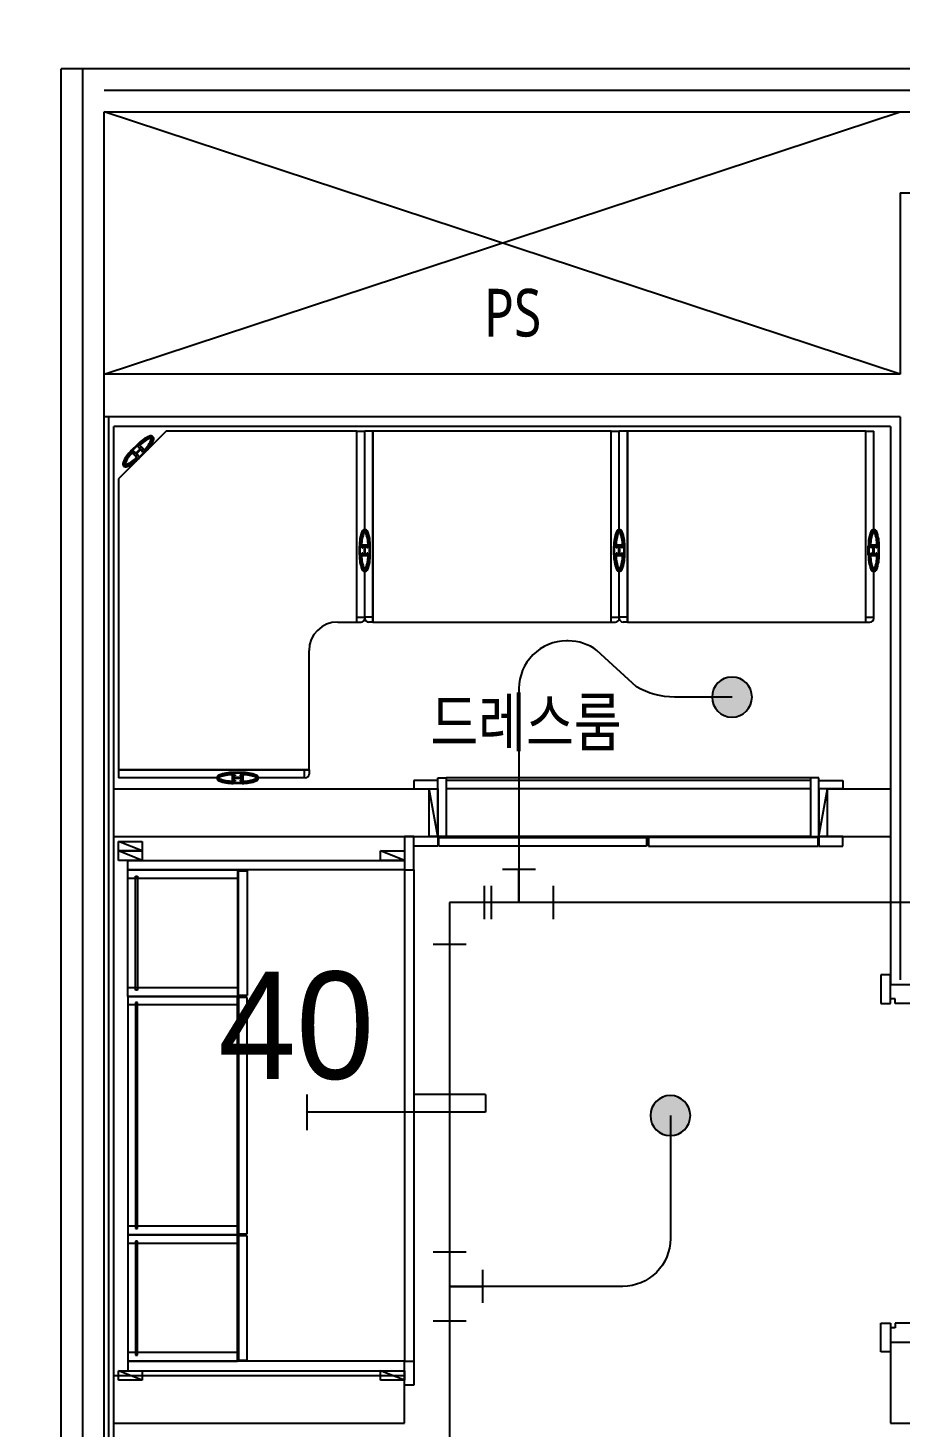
# Model space of a CAD drawing. Header units: millimetres. Extents: x 238075 to 303070, y -258150 to -205841.
# Drawn here: x 255833 to 257663, y -239111 to -236176 of the extents above; entities that cross this region are included whole.
import ezdxf
from ezdxf.enums import TextEntityAlignment as Align

# ---------------------------------------------------------------- set-up
doc = ezdxf.new("R2010")
doc.units = ezdxf.units.MM
doc.header["$LTSCALE"] = 200
for name, color, linetype in [('-소화(SP가지관)', 3, 'Continuous'), ('-소화(SP헤드하향)', 2, 'Continuous'), ('L4', 4, 'Continuous'), ('SP 후렉시블', 7, 'Continuous'), ('TEX', 3, 'Continuous'), ('아파트', 253, 'Continuous')]:
    doc.layers.add(name, color=color, linetype=linetype)
doc.styles.add('돋움', font='Dotum.ttf')
doc.styles.add('맑은고딕', font='malgun.ttf', dxfattribs={"width": 0.8})
doc.linetypes.add('BATTING', pattern='A,0.0001,-0.1,[134,ltypeshp.shx,S=0.1,R=0,X=-0.1,Y=0],-0.2,[134,ltypeshp.shx,S=0.1,R=180,X=0.1,Y=0],-0.1', length=0.4001)

# ---------------------------------------------------------------- blocks, each defined once
blk = doc.blocks.new('A$C39172136')
at = {"layer": '-소화(SP헤드하향)'}
blk.add_hatch(color=0, dxfattribs=at).paths.add_polyline_path([(0, -42, -1), (0, 42, -1)])
at = {"layer": '-소화(SP헤드하향)', "color": 0}
blk.add_circle((0, 0), 42, dxfattribs=at)
blk = doc.blocks.new('A$C78BA73EA')
for p, q in [((0.5, 5), (0.5, 0)), ((1, 5), (0.5, 5)), ((1, 5), (1, 3)), ((1, 3), (0.5, 3)), ((1, 0), (0, 0))]:
    blk.add_line(p, q)
blk = doc.blocks.new('A$C1978247E')
at = {"color": 0}
for p, q in [((-45.1, 90), (45.1, 90)), ((0, 0), (0, 90)), ((-93.8, -45.1), (-93.8, 45.1)), ((93.8, -45.1), (93.8, 45.1)), ((93.8, 0), (-93.8, 0))]:
    blk.add_line(p, q, dxfattribs=at)
blk = doc.blocks.new('A$C476E3A35')
at = {"color": 0}
for p, q in [((112.5, 45.1), (112.5, -45.1)), ((112.5, 0), (0, 0)), ((0, 0), (0, -113.2)), ((-45.1, -113.2), (45.1, -113.2))]:
    blk.add_line(p, q, dxfattribs=at)

msp = doc.modelspace()

# ---------------------------------------------------------------- linework, layer by layer
at = {"layer": '-소화(SP가지관)', "color": 6}
for p, q in [((256863, -237669.5, 54985.4), (256863, -238009.1, 54985.4)), ((256845.8, -238814.2, 54985.4), (256717.6, -238814.2, 54985.4))]:
    msp.add_line(p, q, dxfattribs=at)
at = {"layer": '-소화(SP가지관)', "color": 2, "ltscale": 0.25}
for p, q in [((256717.6, -238009.1, 54985.4), (256717.6, -240141.2, 54985.4)), ((258010.5, -238009.1, 54985.4), (256717.6, -238009.1, 54985.4))]:
    msp.add_line(p, q, dxfattribs=at)
at = {"layer": 'L4'}
for p, q in [((255902.6, -242411.2, 54985.4), (255902.6, -236261.2, 54985.4)), ((259392.6, -236261.2, 54985.4), (255902.6, -236261.2, 54985.4)), ((255947.6, -242041.2), (255947.6, -236261.2)), ((255992.6, -236306.2), (259382.6, -236306.2)), ((257662.6, -236901.2), (255992.6, -236351.2)), ((255992.6, -236901.2), (257662.6, -236351.2)), ((255992.6, -242041.2), (255992.6, -236351.2)), ((255992.6, -236351.2), (259382.6, -236351.2)), ((257662.6, -236521.2), (258922.6, -236521.2)), ((257662.6, -236521.2), (257662.6, -236901.2)), ((257662.6, -236901.2), (255992.6, -236901.2)), ((255992.6, -236991.2), (255992.6, -236901.2)), ((257662.6, -236991.2), (255992.6, -236991.2)), ((256002.6, -242031.2), (256002.6, -236991.2)), ((257642.6, -237011.2), (256012.6, -237011.2)), ((256012.6, -242021.2), (256012.6, -237011.2)), ((257642.6, -237011.2), (257642.6, -238181.2)), ((257662.6, -236991.2), (257662.6, -238171.2)), ((256122.6, -237021.2), (256022.6, -237121.2)), ((256095, -237032.6), (256092.5, -237035.1)), ((256522.6, -237021.2), (256122.6, -237021.2)), ((256522.6, -237021.2), (256539.6, -237021.2)), ((256522.6, -237421.2), (256522.6, -237021.2)), ((256522.6, -237421.2), (256522.6, -237021.2)), ((256539.6, -237229.2), (256539.6, -237021.2)), ((256556.6, -237021.2), (256539.6, -237021.2)), ((256539.6, -237229.2), (256539.6, -237021.2)), ((257056.6, -237021.2), (256556.6, -237021.2)), ((256556.6, -237021.2), (256556.6, -237421.2)), ((256556.6, -237421.2), (256556.6, -237021.2)), ((257056.6, -237421.2), (257056.6, -237021.2)), ((257056.6, -237021.2), (257073.6, -237021.2)), ((257056.6, -237421.2), (257056.6, -237021.2)), ((257073.6, -237229.2), (257073.6, -237021.2)), ((257090.6, -237021.2), (257073.6, -237021.2)), ((257073.6, -237229.2), (257073.6, -237021.2)), ((257590.6, -237021.2), (257090.6, -237021.2)), ((257090.6, -237021.2), (257090.6, -237421.2)), ((257090.6, -237421.2), (257090.6, -237021.2)), ((257590.6, -237421.2), (257590.6, -237021.2)), ((257590.6, -237021.2), (257607.6, -237021.2)), ((257590.6, -237421.2), (257590.6, -237021.2)), ((257607.6, -237229.2), (257607.6, -237021.2)), ((256062.6, -237048.7), (256049.6, -237061.8)), ((256063.7, -237049.8), (256050.6, -237062.8)), ((256051.5, -237066.5), (256061.1, -237076.1)), ((256053.1, -237065.3), (256052, -237064.3)), ((256052, -237064.3), (256053.1, -237065.3)), ((256055.7, -237062.7), (256053.1, -237065.3)), ((256054.5, -237066.7), (256057, -237069.2)), ((256055.7, -237062.7), (256057.2, -237064.1)), ((256058.8, -237067.4), (256057, -237069.2)), ((256059.3, -237066.2), (256058.4, -237067.1)), ((256059.3, -237066.2), (256058.4, -237067)), ((256058.4, -237067), (256058.8, -237067.4)), ((256058.4, -237067.1), (256058.8, -237067.4)), ((256060.2, -237068.8), (256058.4, -237070.6)), ((256060.2, -237068.8), (256058.4, -237070.6)), ((256058.4, -237070.6), (256060.9, -237073.1)), ((256059.3, -237066.2), (256059.6, -237066.6)), ((256059.3, -237066.2), (256059.6, -237066.6)), ((256067.4, -237058.8), (256059.6, -237066.6)), ((256060.5, -237069.2), (256060.2, -237068.8)), ((256060.6, -237069.2), (256060.2, -237068.8)), ((256061.4, -237068.3), (256060.5, -237069.2)), ((256061.4, -237068.3), (256060.6, -237069.2)), ((256068.8, -237060.2), (256061, -237068)), ((256061.4, -237068.3), (256061, -237068)), ((256061.4, -237068.3), (256061.1, -237068)), ((256064.9, -237071.9), (256062.3, -237074.5)), ((256063.5, -237054.9), (256066.1, -237052.3)), ((256063.5, -237054.9), (256064.9, -237056.3)), ((256063.5, -237062.7), (256064.9, -237064.1)), ((256063.5, -237070.4), (256064.9, -237071.9)), ((256077.8, -237063.9), (256064.8, -237077)), ((256066.1, -237052.3), (256065.1, -237051.2)), ((256065.1, -237051.2), (256066.1, -237052.3)), ((256078.9, -237065), (256065.8, -237078)), ((256067, -237058.4), (256067.9, -237057.6)), ((256067, -237058.4), (256067.9, -237057.6)), ((256067, -237058.4), (256067.4, -237058.8)), ((256067, -237058.4), (256067.4, -237058.8)), ((256067.4, -237050.6), (256077, -237060.2)), ((256067.6, -237053.7), (256070.1, -237056.1)), ((256067.9, -237057.6), (256068.2, -237057.9)), ((256067.9, -237057.6), (256068.2, -237058)), ((256068.2, -237057.9), (256070.1, -237056.1)), ((256069.2, -237060.6), (256068.8, -237060.2)), ((256069.2, -237060.6), (256068.8, -237060.2)), ((256069.2, -237060.6), (256070, -237059.7)), ((256069.2, -237060.6), (256070, -237059.7)), ((256069.6, -237059.4), (256071.5, -237057.6)), ((256070, -237059.7), (256069.6, -237059.4)), ((256069.7, -237059.4), (256071.5, -237057.6)), ((256070, -237059.7), (256069.7, -237059.4)), ((256071.3, -237062.7), (256072.7, -237064.1)), ((256071.5, -237057.6), (256073.9, -237060)), ((256072.7, -237064.1), (256075.3, -237061.5)), ((256076.4, -237062.5), (256075.3, -237061.5)), ((256035.9, -237091.7), (256033.4, -237094.2)), ((256063.3, -237075.6), (256062.3, -237074.5)), ((256022.6, -237121.2), (256022.6, -237121.2)), ((256022.6, -237121.2), (256022.6, -237731.2)), ((256539.6, -237231.3), (256539.6, -237227.7)), ((257073.6, -237231.3), (257073.6, -237227.7)), ((257607.6, -237231.3), (257607.6, -237227.7)), ((256528.1, -237280.5), (256528.1, -237262)), ((256529.6, -237280.5), (256529.6, -237262)), ((256531.6, -237262), (256533.1, -237262)), ((256546.4, -237260), (256532.8, -237260)), ((256533.1, -237265.8), (256533.1, -237262)), ((256535.1, -237265.8), (256533.1, -237265.8)), ((256535.1, -237276.7), (256533.1, -237276.7)), ((256533.1, -237276.7), (256533.1, -237280.5)), ((256538.6, -237262), (256535.1, -237262)), ((256538.1, -237264.6), (256538.6, -237264.6)), ((256538.1, -237265.8), (256538.1, -237264.6)), ((256538.1, -237264.6), (256538.6, -237264.6)), ((256538.1, -237265.8), (256538.1, -237264.6)), ((256538.1, -237265.8), (256538.6, -237265.8)), ((256538.1, -237265.8), (256538.6, -237265.8)), ((256538.1, -237276.7), (256538.6, -237276.7)), ((256538.1, -237276.7), (256538.1, -237277.9)), ((256538.1, -237276.8), (256538.6, -237276.8)), ((256538.1, -237276.8), (256538.1, -237278)), ((256538.1, -237277.9), (256538.6, -237277.9)), ((256538.1, -237278), (256538.6, -237278)), ((256538.6, -237264.6), (256538.6, -237262)), ((256538.6, -237264.6), (256538.6, -237262)), ((256538.6, -237276.7), (256538.6, -237265.8)), ((256540.6, -237271.3), (256538.6, -237271.3)), ((256538.6, -237277.9), (256538.6, -237280.5)), ((256538.6, -237278), (256538.6, -237280.5)), ((256544.1, -237262), (256540.6, -237262)), ((256540.6, -237264.6), (256540.6, -237262)), ((256541.1, -237264.6), (256540.6, -237264.6)), ((256541.1, -237264.6), (256540.6, -237264.6)), ((256541.1, -237265.8), (256540.6, -237265.8)), ((256541.1, -237265.8), (256540.6, -237265.8)), ((256540.6, -237276.8), (256540.6, -237265.8)), ((256541.1, -237276.7), (256540.6, -237276.7)), ((256541.1, -237276.8), (256540.6, -237276.8)), ((256541.1, -237277.9), (256540.6, -237277.9)), ((256541.1, -237278), (256540.6, -237278)), ((256540.6, -237278), (256540.6, -237280.5)), ((256541.1, -237265.8), (256541.1, -237264.6)), ((256541.1, -237265.8), (256541.1, -237264.6)), ((256541.1, -237276.7), (256541.1, -237277.9)), ((256541.1, -237276.8), (256541.1, -237278)), ((256546.1, -237265.8), (256544.1, -237265.8)), ((256546.1, -237276.7), (256544.1, -237276.7)), ((256546.1, -237265.8), (256546.1, -237262)), ((256546.1, -237262), (256547.6, -237262)), ((256547.6, -237262), (256546.1, -237262)), ((256546.1, -237276.7), (256546.1, -237280.5)), ((256549.6, -237280.5), (256549.6, -237262)), ((256551.1, -237280.5), (256551.1, -237262)), ((257062.1, -237280.5), (257062.1, -237262)), ((257063.6, -237280.5), (257063.6, -237262)), ((257065.6, -237262), (257067.1, -237262)), ((257080.4, -237260), (257066.8, -237260)), ((257067.1, -237265.8), (257067.1, -237262)), ((257069.1, -237265.8), (257067.1, -237265.8)), ((257069.1, -237276.7), (257067.1, -237276.7)), ((257067.1, -237276.7), (257067.1, -237280.5)), ((257072.6, -237262), (257069.1, -237262)), ((257072.1, -237264.6), (257072.6, -237264.6)), ((257072.1, -237265.8), (257072.1, -237264.6)), ((257072.1, -237264.6), (257072.6, -237264.6)), ((257072.1, -237265.8), (257072.1, -237264.6)), ((257072.1, -237265.8), (257072.6, -237265.8)), ((257072.1, -237265.8), (257072.6, -237265.8)), ((257072.1, -237276.7), (257072.6, -237276.7)), ((257072.1, -237276.7), (257072.1, -237277.9)), ((257072.1, -237276.8), (257072.6, -237276.8)), ((257072.1, -237276.8), (257072.1, -237278)), ((257072.1, -237277.9), (257072.6, -237277.9)), ((257072.1, -237278), (257072.6, -237278)), ((257072.6, -237264.6), (257072.6, -237262)), ((257072.6, -237264.6), (257072.6, -237262)), ((257072.6, -237276.7), (257072.6, -237265.8)), ((257074.6, -237271.3), (257072.6, -237271.3)), ((257072.6, -237277.9), (257072.6, -237280.5)), ((257072.6, -237278), (257072.6, -237280.5)), ((257078.1, -237262), (257074.6, -237262)), ((257074.6, -237264.6), (257074.6, -237262)), ((257075.1, -237264.6), (257074.6, -237264.6)), ((257075.1, -237264.6), (257074.6, -237264.6)), ((257075.1, -237265.8), (257074.6, -237265.8)), ((257075.1, -237265.8), (257074.6, -237265.8)), ((257074.6, -237276.8), (257074.6, -237265.8)), ((257075.1, -237276.7), (257074.6, -237276.7)), ((257075.1, -237276.8), (257074.6, -237276.8)), ((257075.1, -237277.9), (257074.6, -237277.9)), ((257075.1, -237278), (257074.6, -237278)), ((257074.6, -237278), (257074.6, -237280.5)), ((257075.1, -237265.8), (257075.1, -237264.6)), ((257075.1, -237265.8), (257075.1, -237264.6)), ((257075.1, -237276.7), (257075.1, -237277.9)), ((257075.1, -237276.8), (257075.1, -237278)), ((257080.1, -237265.8), (257078.1, -237265.8)), ((257080.1, -237276.7), (257078.1, -237276.7)), ((257080.1, -237265.8), (257080.1, -237262)), ((257080.1, -237262), (257081.6, -237262)), ((257081.6, -237262), (257080.1, -237262)), ((257080.1, -237276.7), (257080.1, -237280.5)), ((257083.6, -237280.5), (257083.6, -237262)), ((257085.1, -237280.5), (257085.1, -237262)), ((257596.1, -237280.5), (257596.1, -237262)), ((257597.6, -237280.5), (257597.6, -237262)), ((257599.6, -237262), (257601.1, -237262)), ((257614.4, -237260), (257600.8, -237260)), ((257601.1, -237265.8), (257601.1, -237262)), ((257603.1, -237265.8), (257601.1, -237265.8)), ((257603.1, -237276.7), (257601.1, -237276.7)), ((257601.1, -237276.7), (257601.1, -237280.5)), ((257606.6, -237262), (257603.1, -237262)), ((257606.1, -237264.6), (257606.6, -237264.6)), ((257606.1, -237265.8), (257606.1, -237264.6)), ((257606.1, -237264.6), (257606.6, -237264.6)), ((257606.1, -237265.8), (257606.1, -237264.6)), ((257606.1, -237265.8), (257606.6, -237265.8)), ((257606.1, -237265.8), (257606.6, -237265.8)), ((257606.1, -237276.7), (257606.6, -237276.7)), ((257606.1, -237276.7), (257606.1, -237277.9)), ((257606.1, -237276.8), (257606.6, -237276.8)), ((257606.1, -237276.8), (257606.1, -237278)), ((257606.1, -237277.9), (257606.6, -237277.9)), ((257606.1, -237278), (257606.6, -237278)), ((257606.6, -237264.6), (257606.6, -237262)), ((257606.6, -237264.6), (257606.6, -237262)), ((257606.6, -237276.7), (257606.6, -237265.8)), ((257608.6, -237271.3), (257606.6, -237271.3)), ((257606.6, -237277.9), (257606.6, -237280.5)), ((257606.6, -237278), (257606.6, -237280.5)), ((257612.1, -237262), (257608.6, -237262)), ((257608.6, -237264.6), (257608.6, -237262)), ((257609.1, -237264.6), (257608.6, -237264.6)), ((257609.1, -237264.6), (257608.6, -237264.6)), ((257609.1, -237265.8), (257608.6, -237265.8)), ((257609.1, -237265.8), (257608.6, -237265.8)), ((257608.6, -237276.8), (257608.6, -237265.8)), ((257609.1, -237276.7), (257608.6, -237276.7)), ((257609.1, -237276.8), (257608.6, -237276.8)), ((257609.1, -237277.9), (257608.6, -237277.9)), ((257609.1, -237278), (257608.6, -237278)), ((257608.6, -237278), (257608.6, -237280.5)), ((257609.1, -237265.8), (257609.1, -237264.6)), ((257609.1, -237265.8), (257609.1, -237264.6)), ((257609.1, -237276.7), (257609.1, -237277.9)), ((257609.1, -237276.8), (257609.1, -237278)), ((257614.1, -237265.8), (257612.1, -237265.8)), ((257614.1, -237276.7), (257612.1, -237276.7)), ((257614.1, -237265.8), (257614.1, -237262)), ((257614.1, -237262), (257615.6, -237262)), ((257615.6, -237262), (257614.1, -237262)), ((257614.1, -237276.7), (257614.1, -237280.5)), ((257617.6, -237280.5), (257617.6, -237262)), ((257619.1, -237280.5), (257619.1, -237262)), ((256531.6, -237280.5), (256533.1, -237280.5)), ((256546.4, -237282.5), (256532.8, -237282.5)), ((256538.6, -237280.5), (256535.1, -237280.5)), ((256544.1, -237280.5), (256540.6, -237280.5)), ((256546.1, -237280.5), (256547.6, -237280.5)), ((256547.6, -237280.5), (256546.1, -237280.5)), ((257065.6, -237280.5), (257067.1, -237280.5)), ((257080.4, -237282.5), (257066.8, -237282.5)), ((257072.6, -237280.5), (257069.1, -237280.5)), ((257078.1, -237280.5), (257074.6, -237280.5)), ((257080.1, -237280.5), (257081.6, -237280.5)), ((257081.6, -237280.5), (257080.1, -237280.5)), ((257599.6, -237280.5), (257601.1, -237280.5)), ((257614.4, -237282.5), (257600.8, -237282.5)), ((257606.6, -237280.5), (257603.1, -237280.5)), ((257612.1, -237280.5), (257608.6, -237280.5)), ((257614.1, -237280.5), (257615.6, -237280.5)), ((257615.6, -237280.5), (257614.1, -237280.5)), ((256539.6, -237314.8), (256539.6, -237311.3)), ((256539.6, -237413.2), (256539.6, -237313.3)), ((256539.6, -237413.2), (256539.6, -237313.3)), ((257073.6, -237314.8), (257073.6, -237311.3)), ((257073.6, -237413.2), (257073.6, -237313.3)), ((257073.6, -237413.2), (257073.6, -237313.3)), ((257607.6, -237314.8), (257607.6, -237311.3)), ((257607.6, -237413.2), (257607.6, -237313.3)), ((256482.6, -237421.2), (256522.6, -237421.2)), ((256522.6, -237411.2), (256539.6, -237411.2)), ((256522.6, -237421.2), (256531.6, -237421.2)), ((256556.6, -237411.2), (256539.6, -237411.2)), ((256556.6, -237421.2), (256547.6, -237421.2)), ((256556.6, -237421.2), (257056.6, -237421.2)), ((257056.6, -237411.2), (257073.6, -237411.2)), ((257056.6, -237421.2), (257065.6, -237421.2)), ((257090.6, -237411.2), (257073.6, -237411.2)), ((257090.6, -237421.2), (257081.6, -237421.2)), ((257090.6, -237421.2), (257590.6, -237421.2)), ((257590.6, -237411.2), (257607.6, -237411.2)), ((257590.6, -237421.2), (257599.6, -237421.2)), ((256422.6, -237731.2), (256422.6, -237481.2)), ((256022.6, -237731.2), (256022.6, -237748.2)), ((256422.6, -237731.2), (256022.6, -237731.2)), ((256022.6, -237731.2), (256422.6, -237731.2)), ((256230.7, -237748.2), (256022.6, -237748.2)), ((256232.7, -237748.2), (256229.2, -237748.2)), ((256261.4, -237741.4), (256261.4, -237755)), ((256281.9, -237736.7), (256263.4, -237736.7)), ((256281.9, -237738.2), (256263.4, -237738.2)), ((256263.4, -237741.7), (256263.4, -237740.2)), ((256263.4, -237740.2), (256263.4, -237741.7)), ((256267.2, -237741.7), (256263.4, -237741.7)), ((256263.4, -237743.7), (256263.4, -237747.2)), ((256266, -237747.2), (256263.4, -237747.2)), ((256266, -237749.2), (256263.4, -237749.2)), ((256263.4, -237749.2), (256263.4, -237752.7)), ((256266, -237749.2), (256263.4, -237749.2)), ((256267.2, -237746.7), (256266, -237746.7)), ((256266, -237746.7), (256266, -237747.2)), ((256267.2, -237746.7), (256266, -237746.7)), ((256266, -237746.7), (256266, -237747.2)), ((256266, -237749.7), (256266, -237749.2)), ((256266, -237749.7), (256266, -237749.2)), ((256267.2, -237741.7), (256267.2, -237743.7)), ((256267.2, -237746.7), (256267.2, -237747.2)), ((256267.2, -237746.7), (256267.2, -237747.2)), ((256278.2, -237747.2), (256267.2, -237747.2)), ((256267.2, -237749.7), (256267.2, -237749.2)), ((256267.2, -237749.7), (256267.2, -237749.2)), ((256278.1, -237749.2), (256267.2, -237749.2)), ((256272.7, -237747.2), (256272.7, -237749.2)), ((256278.1, -237741.7), (256281.9, -237741.7)), ((256278.1, -237741.7), (256278.1, -237743.7)), ((256278.1, -237746.7), (256279.3, -237746.7)), ((256278.1, -237746.7), (256278.1, -237747.2)), ((256278.1, -237749.7), (256278.1, -237749.2)), ((256278.2, -237746.7), (256279.4, -237746.7)), ((256278.2, -237746.7), (256278.2, -237747.2)), ((256278.2, -237749.7), (256278.2, -237749.2)), ((256279.3, -237746.7), (256279.3, -237747.2)), ((256279.3, -237749.7), (256279.3, -237749.2)), ((256279.3, -237749.2), (256281.9, -237749.2)), ((256279.4, -237746.7), (256279.4, -237747.2)), ((256279.4, -237747.2), (256281.9, -237747.2)), ((256279.4, -237749.7), (256279.4, -237749.2)), ((256279.4, -237749.2), (256281.9, -237749.2)), ((256281.9, -237741.7), (256281.9, -237740.2)), ((256281.9, -237740.2), (256281.9, -237741.7)), ((256281.9, -237743.7), (256281.9, -237747.2)), ((256281.9, -237749.2), (256281.9, -237752.7)), ((256283.9, -237741.4), (256283.9, -237755)), ((256316.2, -237748.2), (256312.7, -237748.2)), ((256414.7, -237748.2), (256314.7, -237748.2)), ((256412.6, -237731.2), (256412.6, -237748.2)), ((256422.6, -237731.2), (256422.6, -237740.2)), ((256692.6, -237871.2), (256692.6, -237748.2)), ((256692.6, -237748.2), (256710.6, -237748.2)), ((257474.6, -237748.2), (256710.6, -237748.2)), ((256710.6, -237748.2), (256710.6, -237871.2)), ((257492.6, -237748.2), (257474.6, -237748.2)), ((257474.6, -237748.2), (257474.6, -237871.2)), ((257492.6, -237871.2), (257492.6, -237748.2)), ((256012.6, -237771.2), (256674.6, -237771.2)), ((256263.4, -237756.2), (256263.4, -237754.7)), ((256267.2, -237754.7), (256263.4, -237754.7)), ((256281.9, -237758.2), (256263.4, -237758.2)), ((256281.9, -237759.7), (256263.4, -237759.7)), ((256267.2, -237749.7), (256266, -237749.7)), ((256267.2, -237749.7), (256266, -237749.7)), ((256267.2, -237752.7), (256267.2, -237754.7)), ((256278.1, -237749.7), (256279.3, -237749.7)), ((256278.1, -237752.7), (256278.1, -237754.7)), ((256278.1, -237754.7), (256281.9, -237754.7)), ((256278.2, -237749.7), (256279.4, -237749.7)), ((256281.9, -237756.2), (256281.9, -237754.7)), ((256692.6, -237753.2), (256642.6, -237753.2)), ((256642.6, -237753.2), (256642.6, -237771.2)), ((256642.6, -237771.2), (256692.6, -237771.2)), ((256692.6, -237871.2), (256674.6, -237771.2)), ((256674.6, -237871.2), (256674.6, -237771.2)), ((256674.6, -237771.2), (256692.6, -237771.2)), ((256692.6, -237771.2), (256692.6, -237753.2)), ((256692.6, -237771.2), (256692.6, -237871.2)), ((257474.6, -237753.2), (256710.6, -237753.2)), ((257474.6, -237771.2), (256710.6, -237771.2)), ((257492.6, -237753.2), (257542.6, -237753.2)), ((257492.6, -237771.2), (257492.6, -237753.2)), ((257492.6, -237871.2), (257510.6, -237771.2)), ((257542.6, -237771.2), (257492.6, -237771.2)), ((257510.6, -237771.2), (257492.6, -237771.2)), ((257492.6, -237771.2), (257492.6, -237871.2)), ((257510.6, -237771.2), (257642.6, -237771.2)), ((257510.6, -237871.2), (257510.6, -237771.2)), ((257542.6, -237753.2), (257542.6, -237771.2)), ((256012.6, -237871.2), (256674.6, -237871.2)), ((256072.6, -237901.2), (256022.6, -237881.2)), ((256022.6, -237901.2), (256022.6, -237881.2)), ((256022.6, -237881.2), (256072.6, -237881.2)), ((256072.6, -237881.2), (256072.6, -237901.2)), ((256622.6, -237871.2), (256622.6, -237941.2)), ((256642.6, -237871.2), (256622.6, -237871.2)), ((256642.6, -237891.2), (256642.6, -237871.2)), ((256642.6, -237871.2), (256692.6, -237871.2)), ((256642.6, -237941.2), (256642.6, -237871.2)), ((256692.6, -237891.2), (256642.6, -237891.2)), ((256692.6, -237871.2), (256674.6, -237871.2)), ((256710.6, -237871.2), (256692.6, -237871.2)), ((256692.6, -237871.2), (256692.6, -237891.2)), ((256694.7, -237891.2), (256694.7, -237873.2)), ((256694.7, -237873.2), (257130.6, -237873.2)), ((257130.6, -237891.2), (256694.7, -237891.2)), ((257474.6, -237871.2), (256710.6, -237871.2)), ((257130.6, -237873.2), (257130.6, -237891.2)), ((257132.6, -237871.2, 0), (257132.6, -237891.2, 0)), ((257134.6, -237873.2), (257134.6, -237891.2)), ((257490.6, -237873.2), (257134.6, -237873.2)), ((257134.6, -237891.2), (257490.6, -237891.2)), ((257474.6, -237871.2), (257492.6, -237871.2)), ((257490.6, -237891.2), (257490.6, -237873.2)), ((257492.6, -237871.2), (257510.6, -237871.2)), ((257542.6, -237871.2), (257492.6, -237871.2)), ((257492.6, -237871.2), (257492.6, -237891.2)), ((257492.6, -237891.2), (257542.6, -237891.2)), ((257510.6, -237871.2), (257642.6, -237871.2)), ((257542.6, -237891.2), (257542.6, -237871.2)), ((256072.6, -237921.2), (256022.6, -237901.2)), ((256072.6, -237901.2), (256022.6, -237901.2)), ((256022.6, -237921.2), (256022.6, -237901.2)), ((256022.6, -237901.2), (256072.6, -237901.2)), ((256072.6, -237921.2), (256022.6, -237921.2)), ((256042.6, -237941.2), (256042.6, -237921.2)), ((256042.6, -237921.2), (256622.6, -237921.2)), ((256072.6, -237901.2), (256072.6, -237921.2)), ((256622.6, -237921.2), (256572.6, -237901.2)), ((256572.6, -237921.2), (256572.6, -237901.2)), ((256572.6, -237901.2), (256622.6, -237901.2)), ((256622.6, -237921.2), (256572.6, -237921.2)), ((256622.6, -237901.2), (256622.6, -237921.2)), ((256622.6, -237921.2), (256622.6, -237941.2)), ((256042.6, -238206.2), (256042.6, -237941.2)), ((256042.6, -237941.2), (256272.6, -237941.2)), ((256622.6, -237941.2), (256042.6, -237941.2)), ((256058.6, -238193.2), (256058.6, -237954.2)), ((256058.6, -237954.2), (256062.6, -237954.2)), ((256062.6, -237954.2), (256062.6, -238193.2)), ((256272.6, -237941.2), (256272.6, -238206.2)), ((256274.6, -238204.2), (256274.6, -237943.2)), ((256274.6, -237943.2), (256292.6, -237943.2)), ((256292.6, -237943.2), (256292.6, -238204.2)), ((256622.6, -237941.2), (256622.6, -238971.2)), ((256622.6, -237941.2), (256642.6, -237941.2)), ((256642.6, -237941.2), (256642.6, -238971.2)), ((256272.6, -237959.2), (256042.6, -237959.2)), ((256272.6, -238188.2), (256042.6, -238188.2)), ((257622.6, -238161.2), (257622.6, -238221.2)), ((257642.6, -238161.2), (257622.6, -238161.2)), ((257642.6, -238221.2), (257642.6, -238161.2)), ((257642.6, -238181.2), (257792.6, -238181.2)), ((257642.6, -238211.2), (257642.6, -238181.2)), ((256042.6, -238206.2), (256272.6, -238206.2)), ((256042.6, -238206.2), (256042.6, -238706.2)), ((256272.6, -238206.2), (256042.6, -238206.2)), ((256062.6, -238193.2), (256058.6, -238193.2)), ((256272.6, -238706.2), (256272.6, -238206.2)), ((256292.6, -238204.2), (256274.6, -238204.2)), ((256292.6, -238208.2), (256274.6, -238208.2)), ((256274.6, -238208.2), (256274.6, -238704.2)), ((256292.6, -238704.2), (256292.6, -238208.2)), ((257652.6, -238211.2), (257642.6, -238211.2)), ((257652.6, -238221.2), (257652.6, -238211.2)), ((256272.6, -238224.2), (256042.6, -238224.2)), ((256062.6, -238219.2), (256058.6, -238219.2)), ((256058.6, -238219.2), (256058.6, -238693.2)), ((256062.6, -238693.2), (256062.6, -238219.2)), ((257622.6, -238221.2), (257642.6, -238221.2)), ((257747.6, -238221.2), (257652.6, -238221.2)), ((256272.6, -238688.2), (256042.6, -238688.2)), ((256272.6, -238706.2), (256042.6, -238706.2)), ((256042.6, -238706.2), (256042.6, -238971.2)), ((256042.6, -238706.2), (256272.6, -238706.2)), ((256058.6, -238693.2), (256062.6, -238693.2)), ((256272.6, -238971.2), (256272.6, -238706.2)), ((256274.6, -238704.2), (256292.6, -238704.2)), ((256292.6, -238708.2), (256274.6, -238708.2)), ((256274.6, -238708.2), (256274.6, -238969.2)), ((256292.6, -238969.2), (256292.6, -238708.2)), ((256272.6, -238724.2), (256042.6, -238724.2)), ((256062.6, -238719.2), (256058.6, -238719.2)), ((256058.6, -238719.2), (256058.6, -238958.2)), ((256062.6, -238958.2), (256062.6, -238719.2)), ((257622.6, -238951.2), (257622.6, -238891.2)), ((257622.6, -238891.2), (257642.6, -238891.2)), ((257642.6, -238891.2), (257642.6, -238951.2)), ((257747.6, -238891.2), (257652.6, -238891.2)), ((257652.6, -238891.2), (257652.6, -238901.2)), ((257652.6, -238901.2), (257642.6, -238901.2)), ((257642.6, -238901.2), (257642.6, -238931.2)), ((257642.6, -238951.2), (257622.6, -238951.2)), ((257642.6, -238931.2), (257792.6, -238931.2)), ((257642.6, -238951.2), (257642.6, -239101.2)), ((256272.6, -238953.2), (256042.6, -238953.2)), ((256042.6, -238971.2), (256272.6, -238971.2)), ((256622.6, -238971.2), (256042.6, -238971.2)), ((256042.6, -238971.2), (256042.6, -238991.2)), ((256058.6, -238958.2), (256062.6, -238958.2)), ((256274.6, -238969.2), (256292.6, -238969.2)), ((256622.6, -238991.2), (256622.6, -238971.2)), ((256622.6, -239021.2), (256622.6, -238971.2)), ((256622.6, -238971.2), (256642.6, -238971.2)), ((256642.6, -238971.2), (256642.6, -239021.2)), ((256012.6, -239001.2), (256622.6, -239001.2)), ((256072.6, -239011.2), (256022.6, -238991.2)), ((256022.6, -239011.2), (256022.6, -238991.2)), ((256022.6, -238991.2), (256072.6, -238991.2)), ((256072.6, -239011.2), (256022.6, -239011.2)), ((256042.6, -238991.2), (256622.6, -238991.2)), ((256072.6, -238991.2), (256072.6, -239011.2)), ((256622.6, -239011.2), (256572.6, -238991.2)), ((256572.6, -239011.2), (256572.6, -238991.2)), ((256572.6, -238991.2), (256622.6, -238991.2)), ((256622.6, -239011.2), (256572.6, -239011.2)), ((256622.6, -238991.2), (256622.6, -239011.2)), ((256622.6, -239101.2), (256622.6, -239001.2)), ((256642.6, -239021.2), (256622.6, -239021.2)), ((256012.6, -239101.2), (256622.6, -239101.2)), ((257642.6, -239101.2), (259442.6, -239101.2))]:
    msp.add_line(p, q, dxfattribs=at)
at = {"layer": 'L4', "extrusion": (-3e-16, -3e-16, -1)}
for p, q in [((256057.1, -237064.1), (256054.5, -237066.7)), ((256057.2, -237064.1), (256054.5, -237066.7)), ((256063.5, -237070.4), (256060.9, -237073.1)), ((256063.5, -237070.5), (256060.9, -237073.1)), ((256063.7, -237070.6), (256063.5, -237070.4))]:
    msp.add_line(p, q, dxfattribs=at)
at = {"layer": 'L4', "extrusion": (3e-16, 3e-16, -1)}
for p, q in [((256064.9, -237056.3), (256067.6, -237053.7)), ((256064.9, -237056.3), (256067.6, -237053.7)), ((256071.3, -237062.7), (256073.9, -237060)), ((256071.3, -237062.7), (256073.9, -237060)), ((256071.4, -237062.8), (256071.3, -237062.7))]:
    msp.add_line(p, q, dxfattribs=at)
at = {"layer": 'L4', "extrusion": (0, 4e-16, -1)}
for p, q in [((256534.9, -237265.8), (256535.1, -237265.8)), ((256535.1, -237265.8), (256535.1, -237262)), ((256535.1, -237265.8), (256535.1, -237262)), ((256544.1, -237265.8), (256544.1, -237262)), ((256544.1, -237265.8), (256544.1, -237262)), ((257068.9, -237265.8), (257069.1, -237265.8)), ((257069.1, -237265.8), (257069.1, -237262)), ((257069.1, -237265.8), (257069.1, -237262)), ((257078.1, -237265.8), (257078.1, -237262)), ((257078.1, -237265.8), (257078.1, -237262)), ((257602.9, -237265.8), (257603.1, -237265.8)), ((257603.1, -237265.8), (257603.1, -237262)), ((257603.1, -237265.8), (257603.1, -237262)), ((257612.1, -237265.8), (257612.1, -237262)), ((257612.1, -237265.8), (257612.1, -237262))]:
    msp.add_line(p, q, dxfattribs=at)
at = {"layer": 'L4', "extrusion": (0, -4e-16, -1)}
for p, q in [((256534.9, -237276.7), (256535.1, -237276.7)), ((256535.1, -237276.7), (256535.1, -237280.5)), ((256535.1, -237276.8), (256535.1, -237280.5)), ((256544.1, -237276.7), (256544.1, -237280.5)), ((256544.1, -237276.8), (256544.1, -237280.5)), ((257068.9, -237276.7), (257069.1, -237276.7)), ((257069.1, -237276.7), (257069.1, -237280.5)), ((257069.1, -237276.8), (257069.1, -237280.5)), ((257078.1, -237276.7), (257078.1, -237280.5)), ((257078.1, -237276.8), (257078.1, -237280.5)), ((257602.9, -237276.7), (257603.1, -237276.7)), ((257603.1, -237276.7), (257603.1, -237280.5)), ((257603.1, -237276.8), (257603.1, -237280.5)), ((257612.1, -237276.7), (257612.1, -237280.5)), ((257612.1, -237276.8), (257612.1, -237280.5))]:
    msp.add_line(p, q, dxfattribs=at)
at = {"layer": 'L4', "extrusion": (-4e-16, 0, -1)}
for p, q in [((256267.2, -237743.7), (256263.4, -237743.7)), ((256267.2, -237743.7), (256263.4, -237743.7)), ((256267.2, -237752.7), (256263.4, -237752.7)), ((256267.2, -237752.7), (256263.4, -237752.7)), ((256267.2, -237752.9), (256267.2, -237752.7))]:
    msp.add_line(p, q, dxfattribs=at)
at = {"layer": 'L4', "extrusion": (4e-16, 0, -1)}
for p, q in [((256278.1, -237743.7), (256281.9, -237743.7)), ((256278.2, -237743.7), (256281.9, -237743.7)), ((256278.1, -237752.9), (256278.1, -237752.7)), ((256278.1, -237752.7), (256281.9, -237752.7)), ((256278.2, -237752.7), (256281.9, -237752.7))]:
    msp.add_line(p, q, dxfattribs=at)
at = {"layer": 'L4'}
for centre, radius, start, end in [((256120.6, -237105.4), 81.1, 114.0763, 135.6375), ((256120.6, -237105.4), 79.6, 113.7109, 135.6436), ((256120.8, -237105.8), 78, 113.7807, 135.5774), ((256120.8, -237105.8), 76.8, 113.8095, 134.0792), ((256021.8, -237006.8), 78, 314.3805, 336.1801), ((256021.9, -237006.8), 76.8, 315.875, 336.1478), ((256021.8, -237006.8), 76.8, 315.875, 336.1478), ((256022.2, -237007), 79.6, 314.3154, 336.2508), ((256022.2, -237007), 81.1, 314.3216, 335.8855), ((256090.4, -237037.2), 6.5, 44.9062, 116.3201), ((256090.4, -237037.2), 5, 44.8723, 111.172), ((256090.4, -237037.2), 3, 339.7251, 110.2749), ((256090.4, -237037.2), 1.8, 340.7463, 109.2537), ((256090.4, -237037.2), 5, 338.828, 45.1277), ((256090.4, -237037.2), 6.5, 333.6799, 45.0938), ((256106.2, -237119.8), 81.1, 134.342, 155.9046), ((256106.2, -237119.8), 79.6, 134.3359, 156.2699), ((256106.6, -237120), 78, 134.4016, 156.1997), ((256106.6, -237120), 76.8, 135.8979, 156.1692), ((256038, -237089.6), 6.5, 153.6799, 225.0938), ((256038, -237089.6), 5, 158.828, 225.1277), ((256038.1, -237089.6), 6.5, 224.9062, 296.3201), ((256038.1, -237089.6), 5, 224.8723, 291.172), ((256038.1, -237089.5), 3, 159.7251, 290.2749), ((256038.1, -237089.5), 1.8, 160.7463, 289.2537), ((256007.6, -237021), 76.8, 293.8308, 314.1021), ((256007.6, -237021), 76.8, 293.8308, 314.1021), ((256007.6, -237021), 78, 293.8003, 315.5984), ((256007.8, -237021.4), 79.6, 293.7301, 315.6641), ((256007.8, -237021.4), 81.1, 294.0954, 315.658), ((256609.2, -237261.1), 81.1, 159.0954, 180.658), ((256609.2, -237261.1), 79.6, 158.7301, 180.6641), ((256609.6, -237261.2), 78, 158.8003, 180.5984), ((256609.6, -237261.2), 76.8, 158.8308, 179.1021), ((256609.6, -237261.2), 76.8, 158.8308, 179.1021), ((256539.6, -237234.2), 6.5, 89.9062, 161.3201), ((256539.6, -237234.2), 5, 89.8723, 156.172), ((256539.6, -237234.3), 3, 24.7251, 155.2749), ((256539.6, -237234.3), 1.8, 25.7463, 154.2537), ((256539.6, -237234.2), 6.5, 18.6799, 90.0938), ((256539.6, -237234.2), 5, 23.828, 90.1277), ((256469.6, -237261.2), 76.8, 0.8979, 21.1692), ((256469.6, -237261.2), 78, 359.4016, 21.1997), ((256470, -237261.1), 79.6, 359.3359, 21.2699), ((256470, -237261.1), 81.1, 359.342, 20.9046), ((257143.2, -237261.1), 81.1, 159.0954, 180.658), ((257143.2, -237261.1), 79.6, 158.7301, 180.6641), ((257143.6, -237261.2), 78, 158.8003, 180.5984), ((257143.6, -237261.2), 76.8, 158.8308, 179.1021), ((257143.6, -237261.2), 76.8, 158.8308, 179.1021), ((257073.6, -237234.2), 6.5, 89.9062, 161.3201), ((257073.6, -237234.2), 5, 89.8723, 156.172), ((257073.6, -237234.3), 3, 24.7251, 155.2749), ((257073.6, -237234.3), 1.8, 25.7463, 154.2537), ((257073.6, -237234.2), 6.5, 18.6799, 90.0938), ((257073.6, -237234.2), 5, 23.828, 90.1277), ((257003.6, -237261.2), 76.8, 0.8979, 21.1692), ((257003.6, -237261.2), 78, 359.4016, 21.1997), ((257004, -237261.1), 79.6, 359.3359, 21.2699), ((257004, -237261.1), 81.1, 359.342, 20.9046), ((257677.2, -237261.1), 81.1, 159.0954, 180.658), ((257677.2, -237261.1), 79.6, 158.7301, 180.6641), ((257677.6, -237261.2), 78, 158.8003, 180.5984), ((257677.6, -237261.2), 76.8, 158.8308, 179.1021), ((257677.6, -237261.2), 76.8, 158.8308, 179.1021), ((257607.6, -237234.2), 6.5, 89.9062, 161.3201), ((257607.6, -237234.2), 5, 89.8723, 156.172), ((257607.6, -237234.3), 3, 24.7251, 155.2749), ((257607.6, -237234.3), 1.8, 25.7463, 154.2537), ((257607.6, -237234.2), 6.5, 18.6799, 90.0938), ((257607.6, -237234.2), 5, 23.828, 90.1277), ((257537.6, -237261.2), 76.8, 0.8979, 21.1692), ((257537.6, -237261.2), 78, 359.4016, 21.1997), ((257538, -237261.1), 79.6, 359.3359, 21.2699), ((257538, -237261.1), 81.1, 359.342, 20.9046), ((256609.2, -237281.4), 81.1, 179.3216, 200.8855), ((256609.2, -237281.4), 79.6, 179.3154, 201.2508), ((256609.6, -237281.3), 78, 179.3805, 201.1801), ((256609.6, -237281.3), 76.8, 180.875, 201.1478), ((256609.6, -237281.3), 76.8, 180.875, 201.1478), ((256539.6, -237308.2), 1.8, 205.7463, 334.2537), ((256469.6, -237281.2), 76.8, 338.8095, 359.0792), ((256469.6, -237281.3), 78, 338.7807, 0.5774), ((256470, -237281.4), 79.6, 338.7109, 0.6436), ((256470, -237281.4), 81.1, 339.0763, 0.6375), ((257143.2, -237281.4), 81.1, 179.3216, 200.8855), ((257143.2, -237281.4), 79.6, 179.3154, 201.2508), ((257143.6, -237281.3), 78, 179.3805, 201.1801), ((257143.6, -237281.3), 76.8, 180.875, 201.1478), ((257143.6, -237281.3), 76.8, 180.875, 201.1478), ((257073.6, -237308.2), 1.8, 205.7463, 334.2537), ((257003.6, -237281.2), 76.8, 338.8095, 359.0792), ((257003.6, -237281.3), 78, 338.7807, 0.5774), ((257004, -237281.4), 79.6, 338.7109, 0.6436), ((257004, -237281.4), 81.1, 339.0763, 0.6375), ((257677.2, -237281.4), 81.1, 179.3216, 200.8855), ((257677.2, -237281.4), 79.6, 179.3154, 201.2508), ((257677.6, -237281.3), 78, 179.3805, 201.1801), ((257677.6, -237281.3), 76.8, 180.875, 201.1478), ((257677.6, -237281.3), 76.8, 180.875, 201.1478), ((257607.6, -237308.2), 1.8, 205.7463, 334.2537), ((257537.6, -237281.2), 76.8, 338.8095, 359.0792), ((257537.6, -237281.3), 78, 338.7807, 0.5774), ((257538, -237281.4), 79.6, 338.7109, 0.6436), ((257538, -237281.4), 81.1, 339.0763, 0.6375), ((256539.6, -237308.3), 6.5, 198.6799, 270.0938), ((256539.6, -237308.3), 5, 203.828, 270.1277), ((256539.6, -237308.3), 3, 204.7251, 335.2749), ((256539.6, -237308.3), 6.5, 269.9062, 341.3201), ((256539.6, -237308.3), 5, 269.8723, 336.172), ((257073.6, -237308.3), 6.5, 198.6799, 270.0938), ((257073.6, -237308.3), 5, 203.828, 270.1277), ((257073.6, -237308.3), 3, 204.7251, 335.2749), ((257073.6, -237308.3), 6.5, 269.9062, 341.3201), ((257073.6, -237308.3), 5, 269.8723, 336.172), ((257607.6, -237308.3), 6.5, 198.6799, 270.0938), ((257607.6, -237308.3), 5, 203.828, 270.1277), ((257607.6, -237308.3), 3, 204.7251, 335.2749), ((257607.6, -237308.3), 6.5, 269.9062, 341.3201), ((257607.6, -237308.3), 5, 269.8723, 336.172), ((256482.6, -237481.2), 60, 89.9999, 179.9994), ((256531.6, -237413.2), 8, 270, 0), ((256547.6, -237413.2), 8, 180, 270), ((257065.6, -237413.2), 8, 270, 0), ((257081.6, -237413.2), 8, 180, 270), ((257599.6, -237413.2), 8, 270, 0), ((256235.7, -237748.2), 6.5, 108.6799, 180.0938), ((256235.7, -237748.2), 6.5, 179.9062, 251.3201), ((256235.7, -237748.2), 5, 113.828, 180.1277), ((256235.7, -237748.2), 5, 179.8723, 246.172), ((256235.7, -237748.2), 3, 114.7251, 245.2749), ((256262.5, -237817.8), 81.1, 89.342, 110.9046), ((256262.5, -237817.8), 79.6, 89.3359, 111.2699), ((256235.7, -237748.2), 1.8, 115.7463, 244.2537), ((256262.6, -237818.2), 78, 89.4016, 111.1997), ((256262.6, -237818.2), 76.8, 90.8979, 111.1692), ((256282.8, -237817.8), 81.1, 69.0763, 90.6375), ((256282.8, -237817.8), 79.6, 68.7109, 90.6436), ((256282.7, -237818.2), 78, 68.7807, 90.5774), ((256282.7, -237818.2), 76.8, 68.8095, 89.0792), ((256309.6, -237748.2), 1.8, 295.7463, 64.2537), ((256309.7, -237748.2), 3, 294.7251, 65.2749), ((256309.7, -237748.2), 5, 359.8723, 66.172), ((256309.7, -237748.2), 5, 293.828, 0.1277), ((256309.7, -237748.2), 6.5, 359.9062, 71.3201), ((256309.7, -237748.2), 6.5, 288.6799, 0.0938), ((256414.6, -237740.2), 8, 270, 0), ((256262.5, -237678.6), 79.6, 248.7301, 270.6641), ((256262.5, -237678.6), 81.1, 249.0954, 270.658), ((256262.6, -237678.2), 78, 248.8003, 270.5984), ((256262.6, -237678.2), 76.8, 248.8308, 269.1021), ((256262.6, -237678.2), 76.8, 248.8308, 269.1021), ((256282.7, -237678.2), 78, 269.3805, 291.1801), ((256282.9, -237678.6), 79.6, 269.3154, 291.2508), ((256282.9, -237678.6), 81.1, 269.3216, 290.8855), ((256282.7, -237678.2), 76.8, 270.875, 291.1478), ((256282.7, -237678.2), 76.8, 270.875, 291.1478)]:
    msp.add_arc(centre, radius, start, end, dxfattribs=at)
at = {"layer": 'SP 후렉시블', "linetype": 'BATTING', "ltscale": 5, "elevation": 54985.4}
for points in [[(257310.1, -237578.7), (257280.1, -237578.7), (257189.1, -237578.7, -0.132285), (257109.7, -237557.3), (257026.5, -237480.8, 0.162245), (256966.6, -237460.8), (256963, -237460.8, 0.414214), (256863, -237560.8), (256863, -237669.5), (256863, -237699.5)], [(257180.7, -238456.2), (257180.7, -238714.2, -0.414214), (257080.7, -238814.2), (256845.8, -238814.2), (256815.8, -238814.2)]]:
    msp.add_lwpolyline(points, format="xyb", dxfattribs=at)
at = {"layer": '아파트'}
msp.add_circle((263075.4, -230841.1, 54985.4), 25000, dxfattribs=at)

# ---------------------------------------------------------------- block references
at = {"layer": '-소화(SP가지관)', "color": 2, "ltscale": 0.25}
for name, p, xscale, yscale, zscale in [('A$C1978247E', (256863, -238009.1, 54985.4), 0.773119999980927, 0.773119999980927, 0.773119999980927), ('A$C476E3A35', (256717.6, -238009.1, 54985.4), 0.7731199999823013, 0.7731199999823013, 0.7731199999823013)]:
    msp.add_blockref(name, p, dxfattribs=dict(at, xscale=xscale, yscale=yscale, zscale=zscale))
at = {"layer": '-소화(SP가지관)', "color": 2, "ltscale": 0.25, "xscale": -0.773119999980927, "yscale": 0.773119999980927, "zscale": 0.773119999980927, "rotation": 270}
msp.add_blockref('A$C1978247E', (256717.6, -238814.2, 54985.4), dxfattribs=at)
at = {"layer": '-소화(SP헤드하향)', "ltscale": 0.2, "xscale": -1}
msp.add_blockref('A$C39172136', (257310.1, -237578.7, 54985.4), dxfattribs=at)
at = {"layer": '-소화(SP헤드하향)', "ltscale": 0.2, "xscale": -1, "rotation": 90}
msp.add_blockref('A$C39172136', (257180.7, -238456.2, 54985.4), dxfattribs=at)
at = {"xscale": -75, "yscale": 75, "zscale": 75, "rotation": 269.9999999998931}
msp.add_blockref('A$C78BA73EA', (256417.6, -238486.8, 54985.4), dxfattribs=at)

# ---------------------------------------------------------------- texts
at = {"layer": 'L4', "style": '맑은고딕', "width": 0.8}
for s, p in [('PS', (256849.7, -236772.6)), ('드레스룸', (256877.8, -237631.6))]:
    msp.add_text(s, height=100, dxfattribs=at).set_placement(p, align=Align.MIDDLE_CENTER)
at = {"layer": 'TEX', "style": '돋움'}
msp.add_text('40', height=225, dxfattribs=at).set_placement((256231.9, -238379.2, 54985.4))

doc.saveas('drawing.dxf')
